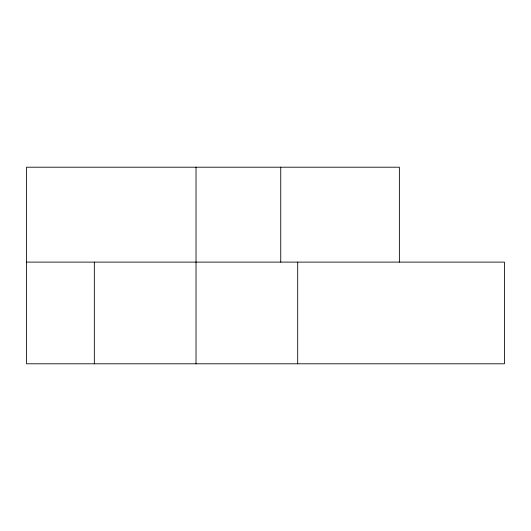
<?xml version="1.0" encoding="UTF-8"?>
<svg xmlns="http://www.w3.org/2000/svg" width="531" height="531" viewBox="0 0 531 531"><rect width="100%" height="100%" fill="white"/><g stroke="black" fill="none" stroke-linecap="round" stroke-linejoin="round"><path stroke-width="0.8" d="M26.55 262.108L504.45 262.108L504.45 363.795L26.55 363.795L26.55 167.205L399.378 167.205L399.378 262.108M297.699 262.108L297.699 363.795M280.753 167.205L280.753 262.108M196.019 167.205L196.019 363.795M94.339 262.108L94.339 363.795"/></g></svg>
